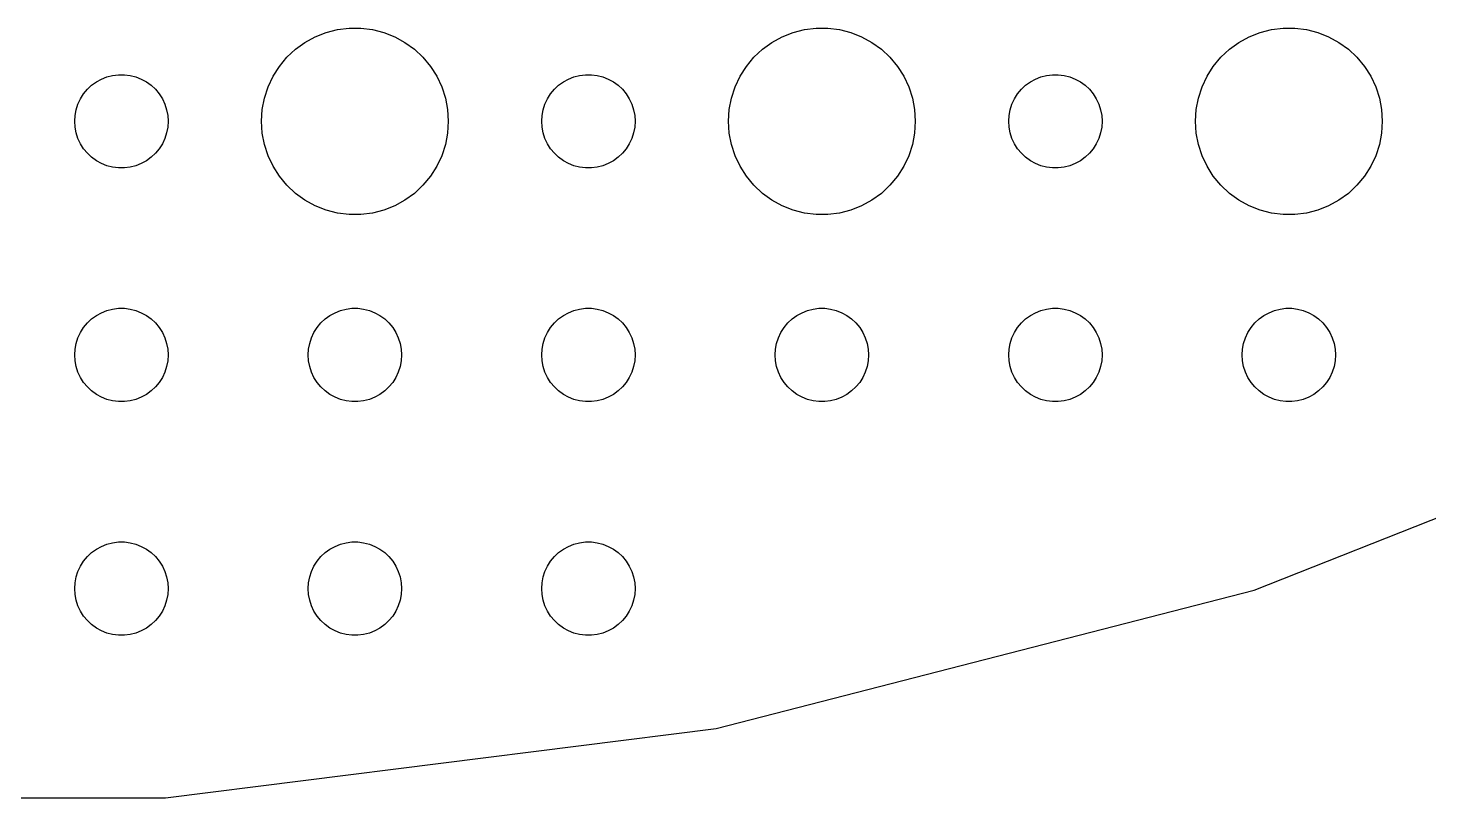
# Model space of a CAD drawing. Header units: metres. Extents: x -142 to 142, y -142 to 142.
# Drawn here: x 4.5 to 49.5, y -141.72 to -117.01 of the extents above; entities that cross this region are included whole.
import ezdxf

# ---------------------------------------------------------------- set-up
doc = ezdxf.new("R2010")
doc.units = ezdxf.units.M

msp = doc.modelspace()

# ---------------------------------------------------------------- linework, layer by layer
for p, q in [((13.3925, -117.467), (13.7227, -117.286)), ((13.7227, -117.286), (14.0729, -117.147)), ((14.0729, -117.147), (14.4379, -117.053)), ((14.4379, -117.053), (14.8116, -117.006)), ((14.8116, -117.006), (15.1884, -117.006)), ((15.1884, -117.006), (15.5621, -117.053)), ((15.5621, -117.053), (15.927, -117.147)), ((15.927, -117.147), (16.2773, -117.286)), ((16.2773, -117.286), (16.6075, -117.467)), ((28.3925, -117.467), (28.7227, -117.286)), ((28.7227, -117.286), (29.0729, -117.147)), ((29.0729, -117.147), (29.4379, -117.053)), ((29.4379, -117.053), (29.8116, -117.006)), ((29.8116, -117.006), (30.1884, -117.006)), ((30.1884, -117.006), (30.5621, -117.053)), ((30.5621, -117.053), (30.927, -117.147)), ((30.927, -117.147), (31.2773, -117.286)), ((31.2773, -117.286), (31.6075, -117.467)), ((43.3925, -117.467), (43.7227, -117.286)), ((43.7227, -117.286), (44.0729, -117.147)), ((44.0729, -117.147), (44.4379, -117.053)), ((44.4379, -117.053), (44.8116, -117.006)), ((44.8116, -117.006), (45.1884, -117.006)), ((45.1884, -117.006), (45.5621, -117.053)), ((45.5621, -117.053), (45.927, -117.147)), ((45.927, -117.147), (46.2773, -117.286)), ((46.2773, -117.286), (46.6075, -117.467)), ((12.8131, -117.946), (13.0877, -117.688)), ((13.0877, -117.688), (13.3925, -117.467)), ((16.6075, -117.467), (16.9123, -117.688)), ((16.9123, -117.688), (17.1869, -117.946)), ((27.8131, -117.946), (28.0877, -117.688)), ((28.0877, -117.688), (28.3925, -117.467)), ((31.6075, -117.467), (31.9123, -117.688)), ((31.9123, -117.688), (32.1869, -117.946)), ((42.8131, -117.946), (43.0877, -117.688)), ((43.0877, -117.688), (43.3925, -117.467)), ((46.6075, -117.467), (46.9123, -117.688)), ((46.9123, -117.688), (47.1869, -117.946)), ((12.3711, -118.555), (12.5729, -118.237)), ((12.5729, -118.237), (12.8131, -117.946)), ((17.1869, -117.946), (17.427, -118.237)), ((17.427, -118.237), (17.6289, -118.555)), ((27.3711, -118.555), (27.5729, -118.237)), ((27.5729, -118.237), (27.8131, -117.946)), ((32.1869, -117.946), (32.427, -118.237)), ((32.427, -118.237), (32.6289, -118.555)), ((42.3711, -118.555), (42.5729, -118.237)), ((42.5729, -118.237), (42.8131, -117.946)), ((47.1869, -117.946), (47.427, -118.237)), ((47.427, -118.237), (47.6289, -118.555)), ((6.54385, -118.844), (6.69626, -118.734)), ((6.69626, -118.734), (6.86133, -118.643)), ((6.86133, -118.643), (7.03647, -118.573)), ((7.03647, -118.573), (7.21892, -118.527)), ((7.21892, -118.527), (7.40581, -118.503)), ((7.40581, -118.503), (7.59418, -118.503)), ((7.59418, -118.503), (7.78107, -118.527)), ((7.78107, -118.527), (7.96352, -118.573)), ((7.96352, -118.573), (8.13866, -118.643)), ((8.13866, -118.643), (8.30373, -118.734)), ((8.30373, -118.734), (8.45613, -118.844)), ((12.2107, -118.896), (12.3711, -118.555)), ((17.6289, -118.555), (17.7893, -118.896)), ((21.5439, -118.844), (21.6963, -118.734)), ((21.6963, -118.734), (21.8613, -118.643)), ((21.8613, -118.643), (22.0365, -118.573)), ((22.0365, -118.573), (22.2189, -118.527)), ((22.2189, -118.527), (22.4058, -118.503)), ((22.4058, -118.503), (22.5942, -118.503)), ((22.5942, -118.503), (22.7811, -118.527)), ((22.7811, -118.527), (22.9635, -118.573)), ((22.9635, -118.573), (23.1387, -118.643)), ((23.1387, -118.643), (23.3037, -118.734)), ((23.3037, -118.734), (23.4561, -118.844)), ((27.2107, -118.896), (27.3711, -118.555)), ((32.6289, -118.555), (32.7893, -118.896)), ((36.5439, -118.844), (36.6963, -118.734)), ((36.6963, -118.734), (36.8613, -118.643)), ((36.8613, -118.643), (37.0365, -118.573)), ((37.0365, -118.573), (37.2189, -118.527)), ((37.2189, -118.527), (37.4058, -118.503)), ((37.4058, -118.503), (37.5942, -118.503)), ((37.5942, -118.503), (37.7811, -118.527)), ((37.7811, -118.527), (37.9635, -118.573)), ((37.9635, -118.573), (38.1387, -118.643)), ((38.1387, -118.643), (38.3037, -118.734)), ((38.3037, -118.734), (38.4561, -118.844)), ((42.2107, -118.896), (42.3711, -118.555)), ((47.6289, -118.555), (47.7893, -118.896)), ((6.18553, -119.277), (6.28647, -119.118)), ((6.28647, -119.118), (6.40654, -118.973)), ((6.40654, -118.973), (6.54385, -118.844)), ((8.45613, -118.844), (8.59344, -118.973)), ((8.59344, -118.973), (8.71352, -119.118)), ((8.71352, -119.118), (8.81445, -119.277)), ((12.0942, -119.254), (12.2107, -118.896)), ((17.7893, -118.896), (17.9057, -119.254)), ((21.1855, -119.277), (21.2865, -119.118)), ((21.2865, -119.118), (21.4065, -118.973)), ((21.4065, -118.973), (21.5439, -118.844)), ((23.4561, -118.844), (23.5934, -118.973)), ((23.5934, -118.973), (23.7135, -119.118)), ((23.7135, -119.118), (23.8145, -119.277)), ((27.0942, -119.254), (27.2107, -118.896)), ((32.7893, -118.896), (32.9057, -119.254)), ((36.1855, -119.277), (36.2865, -119.118)), ((36.2865, -119.118), (36.4065, -118.973)), ((36.4065, -118.973), (36.5439, -118.844)), ((38.4561, -118.844), (38.5934, -118.973)), ((38.5934, -118.973), (38.7135, -119.118)), ((38.7135, -119.118), (38.8145, -119.277)), ((42.0942, -119.254), (42.2107, -118.896)), ((47.7893, -118.896), (47.9057, -119.254)), ((6.01183, -119.812), (6.04712, -119.627)), ((6.04712, -119.627), (6.10533, -119.448)), ((6.10533, -119.448), (6.18553, -119.277)), ((8.81445, -119.277), (8.89465, -119.448)), ((8.89465, -119.448), (8.95287, -119.627)), ((8.95287, -119.627), (8.98816, -119.812)), ((12, -120), (12.0237, -119.624)), ((12.0237, -119.624), (12.0942, -119.254)), ((17.9057, -119.254), (17.9763, -119.624)), ((17.9763, -119.624), (18, -120)), ((21.0118, -119.812), (21.0471, -119.627)), ((21.0471, -119.627), (21.1053, -119.448)), ((21.1053, -119.448), (21.1855, -119.277)), ((23.8145, -119.277), (23.8947, -119.448)), ((23.8947, -119.448), (23.9529, -119.627)), ((23.9529, -119.627), (23.9882, -119.812)), ((27, -120), (27.0237, -119.624)), ((27.0237, -119.624), (27.0942, -119.254)), ((32.9057, -119.254), (32.9763, -119.624)), ((32.9763, -119.624), (33, -120)), ((36.0118, -119.812), (36.0471, -119.627)), ((36.0471, -119.627), (36.1053, -119.448)), ((36.1053, -119.448), (36.1855, -119.277)), ((38.8145, -119.277), (38.8947, -119.448)), ((38.8947, -119.448), (38.9529, -119.627)), ((38.9529, -119.627), (38.9882, -119.812)), ((42, -120), (42.0237, -119.624)), ((42.0237, -119.624), (42.0942, -119.254)), ((47.9057, -119.254), (47.9763, -119.624)), ((47.9763, -119.624), (48, -120)), ((6, -120), (6.01183, -119.812)), ((6.01183, -120.188), (6, -120)), ((8.98816, -119.812), (9, -120)), ((9, -120), (8.98816, -120.188)), ((12.0237, -120.376), (12, -120)), ((18, -120), (17.9763, -120.376)), ((21, -120), (21.0118, -119.812)), ((21.0118, -120.188), (21, -120)), ((23.9882, -119.812), (24, -120)), ((24, -120), (23.9882, -120.188)), ((27.0237, -120.376), (27, -120)), ((33, -120), (32.9763, -120.376)), ((36, -120), (36.0118, -119.812)), ((36.0118, -120.188), (36, -120)), ((38.9882, -119.812), (39, -120)), ((39, -120), (38.9882, -120.188)), ((42.0237, -120.376), (42, -120)), ((48, -120), (47.9763, -120.376)), ((6.04712, -120.373), (6.01183, -120.188)), ((6.10533, -120.552), (6.04712, -120.373)), ((6.18553, -120.723), (6.10533, -120.552)), ((8.89465, -120.552), (8.81445, -120.723)), ((8.95287, -120.373), (8.89465, -120.552)), ((8.98816, -120.188), (8.95287, -120.373)), ((12.0942, -120.746), (12.0237, -120.376)), ((17.9763, -120.376), (17.9057, -120.746)), ((21.0471, -120.373), (21.0118, -120.188)), ((21.1053, -120.552), (21.0471, -120.373)), ((21.1855, -120.723), (21.1053, -120.552)), ((23.8947, -120.552), (23.8145, -120.723)), ((23.9529, -120.373), (23.8947, -120.552)), ((23.9882, -120.188), (23.9529, -120.373)), ((27.0942, -120.746), (27.0237, -120.376)), ((32.9763, -120.376), (32.9057, -120.746)), ((36.0471, -120.373), (36.0118, -120.188)), ((36.1053, -120.552), (36.0471, -120.373)), ((36.1855, -120.723), (36.1053, -120.552)), ((38.8947, -120.552), (38.8145, -120.723)), ((38.9529, -120.373), (38.8947, -120.552)), ((38.9882, -120.188), (38.9529, -120.373)), ((42.0942, -120.746), (42.0237, -120.376)), ((47.9763, -120.376), (47.9057, -120.746)), ((6.28647, -120.882), (6.18553, -120.723)), ((6.40654, -121.027), (6.28647, -120.882)), ((6.54385, -121.156), (6.40654, -121.027)), ((8.59344, -121.027), (8.45613, -121.156)), ((8.71352, -120.882), (8.59344, -121.027)), ((8.81445, -120.723), (8.71352, -120.882)), ((12.2107, -121.104), (12.0942, -120.746)), ((17.9057, -120.746), (17.7893, -121.104)), ((21.2865, -120.882), (21.1855, -120.723)), ((21.4065, -121.027), (21.2865, -120.882)), ((21.5439, -121.156), (21.4065, -121.027)), ((23.5934, -121.027), (23.4561, -121.156)), ((23.7135, -120.882), (23.5934, -121.027)), ((23.8145, -120.723), (23.7135, -120.882)), ((27.2107, -121.104), (27.0942, -120.746)), ((32.9057, -120.746), (32.7893, -121.104)), ((36.2865, -120.882), (36.1855, -120.723)), ((36.4065, -121.027), (36.2865, -120.882)), ((36.5439, -121.156), (36.4065, -121.027)), ((38.5934, -121.027), (38.4561, -121.156)), ((38.7135, -120.882), (38.5934, -121.027)), ((38.8145, -120.723), (38.7135, -120.882)), ((42.2107, -121.104), (42.0942, -120.746)), ((47.9057, -120.746), (47.7893, -121.104)), ((6.69626, -121.266), (6.54385, -121.156)), ((6.86133, -121.357), (6.69626, -121.266)), ((7.03647, -121.427), (6.86133, -121.357)), ((7.21892, -121.473), (7.03647, -121.427)), ((7.40581, -121.497), (7.21892, -121.473)), ((7.59418, -121.497), (7.40581, -121.497)), ((7.78107, -121.473), (7.59418, -121.497)), ((7.96352, -121.427), (7.78107, -121.473)), ((8.13866, -121.357), (7.96352, -121.427)), ((8.30373, -121.266), (8.13866, -121.357)), ((8.45613, -121.156), (8.30373, -121.266)), ((12.3711, -121.445), (12.2107, -121.104)), ((12.5729, -121.763), (12.3711, -121.445)), ((17.6289, -121.445), (17.427, -121.763)), ((17.7893, -121.104), (17.6289, -121.445)), ((21.6963, -121.266), (21.5439, -121.156)), ((21.8613, -121.357), (21.6963, -121.266)), ((22.0365, -121.427), (21.8613, -121.357)), ((22.2189, -121.473), (22.0365, -121.427)), ((22.4058, -121.497), (22.2189, -121.473)), ((22.5942, -121.497), (22.4058, -121.497)), ((22.7811, -121.473), (22.5942, -121.497)), ((22.9635, -121.427), (22.7811, -121.473)), ((23.1387, -121.357), (22.9635, -121.427)), ((23.3037, -121.266), (23.1387, -121.357)), ((23.4561, -121.156), (23.3037, -121.266)), ((27.3711, -121.445), (27.2107, -121.104)), ((27.5729, -121.763), (27.3711, -121.445)), ((32.6289, -121.445), (32.427, -121.763)), ((32.7893, -121.104), (32.6289, -121.445)), ((36.6963, -121.266), (36.5439, -121.156)), ((36.8613, -121.357), (36.6963, -121.266)), ((37.0365, -121.427), (36.8613, -121.357)), ((37.2189, -121.473), (37.0365, -121.427)), ((37.4058, -121.497), (37.2189, -121.473)), ((37.5942, -121.497), (37.4058, -121.497)), ((37.7811, -121.473), (37.5942, -121.497)), ((37.9635, -121.427), (37.7811, -121.473)), ((38.1387, -121.357), (37.9635, -121.427)), ((38.3037, -121.266), (38.1387, -121.357)), ((38.4561, -121.156), (38.3037, -121.266)), ((42.3711, -121.445), (42.2107, -121.104)), ((42.5729, -121.763), (42.3711, -121.445)), ((47.6289, -121.445), (47.427, -121.763)), ((47.7893, -121.104), (47.6289, -121.445)), ((12.8131, -122.054), (12.5729, -121.763)), ((17.427, -121.763), (17.1869, -122.054)), ((27.8131, -122.054), (27.5729, -121.763)), ((32.427, -121.763), (32.1869, -122.054)), ((42.8131, -122.054), (42.5729, -121.763)), ((47.427, -121.763), (47.1869, -122.054)), ((13.0877, -122.312), (12.8131, -122.054)), ((13.3925, -122.533), (13.0877, -122.312)), ((16.9123, -122.312), (16.6075, -122.533)), ((17.1869, -122.054), (16.9123, -122.312)), ((28.0877, -122.312), (27.8131, -122.054)), ((28.3925, -122.533), (28.0877, -122.312)), ((31.9123, -122.312), (31.6075, -122.533)), ((32.1869, -122.054), (31.9123, -122.312)), ((43.0877, -122.312), (42.8131, -122.054)), ((43.3925, -122.533), (43.0877, -122.312)), ((46.9123, -122.312), (46.6075, -122.533)), ((47.1869, -122.054), (46.9123, -122.312)), ((13.7227, -122.714), (13.3925, -122.533)), ((14.0729, -122.853), (13.7227, -122.714)), ((16.2773, -122.714), (15.927, -122.853)), ((16.6075, -122.533), (16.2773, -122.714)), ((28.7227, -122.714), (28.3925, -122.533)), ((29.0729, -122.853), (28.7227, -122.714)), ((31.2773, -122.714), (30.927, -122.853)), ((31.6075, -122.533), (31.2773, -122.714)), ((43.7227, -122.714), (43.3925, -122.533)), ((44.0729, -122.853), (43.7227, -122.714)), ((46.2773, -122.714), (45.927, -122.853)), ((46.6075, -122.533), (46.2773, -122.714)), ((14.4379, -122.947), (14.0729, -122.853)), ((14.8116, -122.994), (14.4379, -122.947)), ((15.1884, -122.994), (14.8116, -122.994)), ((15.5621, -122.947), (15.1884, -122.994)), ((15.927, -122.853), (15.5621, -122.947)), ((29.4379, -122.947), (29.0729, -122.853)), ((29.8116, -122.994), (29.4379, -122.947)), ((30.1884, -122.994), (29.8116, -122.994)), ((30.5621, -122.947), (30.1884, -122.994)), ((30.927, -122.853), (30.5621, -122.947)), ((44.4379, -122.947), (44.0729, -122.853)), ((44.8116, -122.994), (44.4379, -122.947)), ((45.1884, -122.994), (44.8116, -122.994)), ((45.5621, -122.947), (45.1884, -122.994)), ((45.927, -122.853), (45.5621, -122.947)), ((6.40654, -126.473), (6.54385, -126.344)), ((6.54385, -126.344), (6.69626, -126.234)), ((6.69626, -126.234), (6.86133, -126.143)), ((6.86133, -126.143), (7.03647, -126.073)), ((7.03647, -126.073), (7.21892, -126.027)), ((7.21892, -126.027), (7.40581, -126.003)), ((7.40581, -126.003), (7.59418, -126.003)), ((7.59418, -126.003), (7.78107, -126.027)), ((7.78107, -126.027), (7.96352, -126.073)), ((7.96352, -126.073), (8.13866, -126.143)), ((8.13866, -126.143), (8.30373, -126.234)), ((8.30373, -126.234), (8.45613, -126.344)), ((8.45613, -126.344), (8.59344, -126.473)), ((13.9065, -126.473), (14.0439, -126.344)), ((14.0439, -126.344), (14.1963, -126.234)), ((14.1963, -126.234), (14.3613, -126.143)), ((14.3613, -126.143), (14.5365, -126.073)), ((14.5365, -126.073), (14.7189, -126.027)), ((14.7189, -126.027), (14.9058, -126.003)), ((14.9058, -126.003), (15.0942, -126.003)), ((15.0942, -126.003), (15.2811, -126.027)), ((15.2811, -126.027), (15.4635, -126.073)), ((15.4635, -126.073), (15.6387, -126.143)), ((15.6387, -126.143), (15.8037, -126.234)), ((15.8037, -126.234), (15.9561, -126.344)), ((15.9561, -126.344), (16.0934, -126.473)), ((21.4065, -126.473), (21.5439, -126.344)), ((21.5439, -126.344), (21.6963, -126.234)), ((21.6963, -126.234), (21.8613, -126.143)), ((21.8613, -126.143), (22.0365, -126.073)), ((22.0365, -126.073), (22.2189, -126.027)), ((22.2189, -126.027), (22.4058, -126.003)), ((22.4058, -126.003), (22.5942, -126.003)), ((22.5942, -126.003), (22.7811, -126.027)), ((22.7811, -126.027), (22.9635, -126.073)), ((22.9635, -126.073), (23.1387, -126.143)), ((23.1387, -126.143), (23.3037, -126.234)), ((23.3037, -126.234), (23.4561, -126.344)), ((23.4561, -126.344), (23.5934, -126.473)), ((28.9065, -126.473), (29.0439, -126.344)), ((29.0439, -126.344), (29.1963, -126.234)), ((29.1963, -126.234), (29.3613, -126.143)), ((29.3613, -126.143), (29.5365, -126.073)), ((29.5365, -126.073), (29.7189, -126.027)), ((29.7189, -126.027), (29.9058, -126.003)), ((29.9058, -126.003), (30.0942, -126.003)), ((30.0942, -126.003), (30.2811, -126.027)), ((30.2811, -126.027), (30.4635, -126.073)), ((30.4635, -126.073), (30.6387, -126.143)), ((30.6387, -126.143), (30.8037, -126.234)), ((30.8037, -126.234), (30.9561, -126.344)), ((30.9561, -126.344), (31.0934, -126.473)), ((36.4065, -126.473), (36.5439, -126.344)), ((36.5439, -126.344), (36.6963, -126.234)), ((36.6963, -126.234), (36.8613, -126.143)), ((36.8613, -126.143), (37.0365, -126.073)), ((37.0365, -126.073), (37.2189, -126.027)), ((37.2189, -126.027), (37.4058, -126.003)), ((37.4058, -126.003), (37.5942, -126.003)), ((37.5942, -126.003), (37.7811, -126.027)), ((37.7811, -126.027), (37.9635, -126.073)), ((37.9635, -126.073), (38.1387, -126.143)), ((38.1387, -126.143), (38.3037, -126.234)), ((38.3037, -126.234), (38.4561, -126.344)), ((38.4561, -126.344), (38.5934, -126.473)), ((43.9065, -126.473), (44.0439, -126.344)), ((44.0439, -126.344), (44.1963, -126.234)), ((44.1963, -126.234), (44.3613, -126.143)), ((44.3613, -126.143), (44.5365, -126.073)), ((44.5365, -126.073), (44.7189, -126.027)), ((44.7189, -126.027), (44.9058, -126.003)), ((44.9058, -126.003), (45.0942, -126.003)), ((45.0942, -126.003), (45.2811, -126.027)), ((45.2811, -126.027), (45.4635, -126.073)), ((45.4635, -126.073), (45.6387, -126.143)), ((45.6387, -126.143), (45.8037, -126.234)), ((45.8037, -126.234), (45.9561, -126.344)), ((45.9561, -126.344), (46.0934, -126.473)), ((6.10533, -126.948), (6.18553, -126.777)), ((6.18553, -126.777), (6.28647, -126.618)), ((6.28647, -126.618), (6.40654, -126.473)), ((8.59344, -126.473), (8.71352, -126.618)), ((8.71352, -126.618), (8.81445, -126.777)), ((8.81445, -126.777), (8.89465, -126.948)), ((13.6053, -126.948), (13.6855, -126.777)), ((13.6855, -126.777), (13.7865, -126.618)), ((13.7865, -126.618), (13.9065, -126.473)), ((16.0934, -126.473), (16.2135, -126.618)), ((16.2135, -126.618), (16.3145, -126.777)), ((16.3145, -126.777), (16.3947, -126.948)), ((21.1053, -126.948), (21.1855, -126.777)), ((21.1855, -126.777), (21.2865, -126.618)), ((21.2865, -126.618), (21.4065, -126.473)), ((23.5934, -126.473), (23.7135, -126.618)), ((23.7135, -126.618), (23.8145, -126.777)), ((23.8145, -126.777), (23.8947, -126.948)), ((28.6053, -126.948), (28.6855, -126.777)), ((28.6855, -126.777), (28.7865, -126.618)), ((28.7865, -126.618), (28.9065, -126.473)), ((31.0934, -126.473), (31.2135, -126.618)), ((31.2135, -126.618), (31.3145, -126.777)), ((31.3145, -126.777), (31.3947, -126.948)), ((36.1053, -126.948), (36.1855, -126.777)), ((36.1855, -126.777), (36.2865, -126.618)), ((36.2865, -126.618), (36.4065, -126.473)), ((38.5934, -126.473), (38.7135, -126.618)), ((38.7135, -126.618), (38.8145, -126.777)), ((38.8145, -126.777), (38.8947, -126.948)), ((43.6053, -126.948), (43.6855, -126.777)), ((43.6855, -126.777), (43.7865, -126.618)), ((43.7865, -126.618), (43.9065, -126.473)), ((46.0934, -126.473), (46.2135, -126.618)), ((46.2135, -126.618), (46.3145, -126.777)), ((46.3145, -126.777), (46.3947, -126.948)), ((6, -127.5), (6.01183, -127.312)), ((6.01183, -127.312), (6.04712, -127.127)), ((6.04712, -127.127), (6.10533, -126.948)), ((8.89465, -126.948), (8.95287, -127.127)), ((8.95287, -127.127), (8.98816, -127.312)), ((8.98816, -127.312), (9, -127.5)), ((13.5, -127.5), (13.5118, -127.312)), ((13.5118, -127.312), (13.5471, -127.127)), ((13.5471, -127.127), (13.6053, -126.948)), ((16.3947, -126.948), (16.4529, -127.127)), ((16.4529, -127.127), (16.4882, -127.312)), ((16.4882, -127.312), (16.5, -127.5)), ((21, -127.5), (21.0118, -127.312)), ((21.0118, -127.312), (21.0471, -127.127)), ((21.0471, -127.127), (21.1053, -126.948)), ((23.8947, -126.948), (23.9529, -127.127)), ((23.9529, -127.127), (23.9882, -127.312)), ((23.9882, -127.312), (24, -127.5)), ((28.5, -127.5), (28.5118, -127.312)), ((28.5118, -127.312), (28.5471, -127.127)), ((28.5471, -127.127), (28.6053, -126.948)), ((31.3947, -126.948), (31.4529, -127.127)), ((31.4529, -127.127), (31.4882, -127.312)), ((31.4882, -127.312), (31.5, -127.5)), ((36, -127.5), (36.0118, -127.312)), ((36.0118, -127.312), (36.0471, -127.127)), ((36.0471, -127.127), (36.1053, -126.948)), ((38.8947, -126.948), (38.9529, -127.127)), ((38.9529, -127.127), (38.9882, -127.312)), ((38.9882, -127.312), (39, -127.5)), ((43.5, -127.5), (43.5118, -127.312)), ((43.5118, -127.312), (43.5471, -127.127)), ((43.5471, -127.127), (43.6053, -126.948)), ((46.3947, -126.948), (46.4529, -127.127)), ((46.4529, -127.127), (46.4882, -127.312)), ((46.4882, -127.312), (46.5, -127.5)), ((6.01183, -127.688), (6, -127.5)), ((6.04712, -127.873), (6.01183, -127.688)), ((8.98816, -127.688), (8.95287, -127.873)), ((9, -127.5), (8.98816, -127.688)), ((13.5118, -127.688), (13.5, -127.5)), ((13.5471, -127.873), (13.5118, -127.688)), ((16.4882, -127.688), (16.4529, -127.873)), ((16.5, -127.5), (16.4882, -127.688)), ((21.0118, -127.688), (21, -127.5)), ((21.0471, -127.873), (21.0118, -127.688)), ((23.9882, -127.688), (23.9529, -127.873)), ((24, -127.5), (23.9882, -127.688)), ((28.5118, -127.688), (28.5, -127.5)), ((28.5471, -127.873), (28.5118, -127.688)), ((31.4882, -127.688), (31.4529, -127.873)), ((31.5, -127.5), (31.4882, -127.688)), ((36.0118, -127.688), (36, -127.5)), ((36.0471, -127.873), (36.0118, -127.688)), ((38.9882, -127.688), (38.9529, -127.873)), ((39, -127.5), (38.9882, -127.688)), ((43.5118, -127.688), (43.5, -127.5)), ((43.5471, -127.873), (43.5118, -127.688)), ((46.4882, -127.688), (46.4529, -127.873)), ((46.5, -127.5), (46.4882, -127.688)), ((6.10533, -128.052), (6.04712, -127.873)), ((6.18553, -128.223), (6.10533, -128.052)), ((6.28647, -128.382), (6.18553, -128.223)), ((8.81445, -128.223), (8.71352, -128.382)), ((8.89465, -128.052), (8.81445, -128.223)), ((8.95287, -127.873), (8.89465, -128.052)), ((13.6053, -128.052), (13.5471, -127.873)), ((13.6855, -128.223), (13.6053, -128.052)), ((13.7865, -128.382), (13.6855, -128.223)), ((16.3145, -128.223), (16.2135, -128.382)), ((16.3947, -128.052), (16.3145, -128.223)), ((16.4529, -127.873), (16.3947, -128.052)), ((21.1053, -128.052), (21.0471, -127.873)), ((21.1855, -128.223), (21.1053, -128.052)), ((21.2865, -128.382), (21.1855, -128.223)), ((23.8145, -128.223), (23.7135, -128.382)), ((23.8947, -128.052), (23.8145, -128.223)), ((23.9529, -127.873), (23.8947, -128.052)), ((28.6053, -128.052), (28.5471, -127.873)), ((28.6855, -128.223), (28.6053, -128.052)), ((28.7865, -128.382), (28.6855, -128.223)), ((31.3145, -128.223), (31.2135, -128.382)), ((31.3947, -128.052), (31.3145, -128.223)), ((31.4529, -127.873), (31.3947, -128.052)), ((36.1053, -128.052), (36.0471, -127.873)), ((36.1855, -128.223), (36.1053, -128.052)), ((36.2865, -128.382), (36.1855, -128.223)), ((38.8145, -128.223), (38.7135, -128.382)), ((38.8947, -128.052), (38.8145, -128.223)), ((38.9529, -127.873), (38.8947, -128.052)), ((43.6053, -128.052), (43.5471, -127.873)), ((43.6855, -128.223), (43.6053, -128.052)), ((43.7865, -128.382), (43.6855, -128.223)), ((46.3145, -128.223), (46.2135, -128.382)), ((46.3947, -128.052), (46.3145, -128.223)), ((46.4529, -127.873), (46.3947, -128.052)), ((6.40654, -128.527), (6.28647, -128.382)), ((6.54385, -128.656), (6.40654, -128.527)), ((6.69626, -128.766), (6.54385, -128.656)), ((8.45613, -128.656), (8.30373, -128.766)), ((8.59344, -128.527), (8.45613, -128.656)), ((8.71352, -128.382), (8.59344, -128.527)), ((13.9065, -128.527), (13.7865, -128.382)), ((14.0439, -128.656), (13.9065, -128.527)), ((14.1963, -128.766), (14.0439, -128.656)), ((15.9561, -128.656), (15.8037, -128.766)), ((16.0934, -128.527), (15.9561, -128.656)), ((16.2135, -128.382), (16.0934, -128.527)), ((21.4065, -128.527), (21.2865, -128.382)), ((21.5439, -128.656), (21.4065, -128.527)), ((21.6963, -128.766), (21.5439, -128.656)), ((23.4561, -128.656), (23.3037, -128.766)), ((23.5934, -128.527), (23.4561, -128.656)), ((23.7135, -128.382), (23.5934, -128.527)), ((28.9065, -128.527), (28.7865, -128.382)), ((29.0439, -128.656), (28.9065, -128.527)), ((29.1963, -128.766), (29.0439, -128.656)), ((30.9561, -128.656), (30.8037, -128.766)), ((31.0934, -128.527), (30.9561, -128.656)), ((31.2135, -128.382), (31.0934, -128.527)), ((36.4065, -128.527), (36.2865, -128.382)), ((36.5439, -128.656), (36.4065, -128.527)), ((36.6963, -128.766), (36.5439, -128.656)), ((38.4561, -128.656), (38.3037, -128.766)), ((38.5934, -128.527), (38.4561, -128.656)), ((38.7135, -128.382), (38.5934, -128.527)), ((43.9065, -128.527), (43.7865, -128.382)), ((43.8804, -135.05), (60.4606, -128.485)), ((44.0439, -128.656), (43.9065, -128.527)), ((44.1963, -128.766), (44.0439, -128.656)), ((45.9561, -128.656), (45.8037, -128.766)), ((46.0934, -128.527), (45.9561, -128.656)), ((46.2135, -128.382), (46.0934, -128.527)), ((6.86133, -128.857), (6.69626, -128.766)), ((7.03647, -128.927), (6.86133, -128.857)), ((7.21892, -128.973), (7.03647, -128.927)), ((7.40581, -128.997), (7.21892, -128.973)), ((7.59418, -128.997), (7.40581, -128.997)), ((7.78107, -128.973), (7.59418, -128.997)), ((7.96352, -128.927), (7.78107, -128.973)), ((8.13866, -128.857), (7.96352, -128.927)), ((8.30373, -128.766), (8.13866, -128.857)), ((14.3613, -128.857), (14.1963, -128.766)), ((14.5365, -128.927), (14.3613, -128.857)), ((14.7189, -128.973), (14.5365, -128.927)), ((14.9058, -128.997), (14.7189, -128.973)), ((15.0942, -128.997), (14.9058, -128.997)), ((15.2811, -128.973), (15.0942, -128.997)), ((15.4635, -128.927), (15.2811, -128.973)), ((15.6387, -128.857), (15.4635, -128.927)), ((15.8037, -128.766), (15.6387, -128.857)), ((21.8613, -128.857), (21.6963, -128.766)), ((22.0365, -128.927), (21.8613, -128.857)), ((22.2189, -128.973), (22.0365, -128.927)), ((22.4058, -128.997), (22.2189, -128.973)), ((22.5942, -128.997), (22.4058, -128.997)), ((22.7811, -128.973), (22.5942, -128.997)), ((22.9635, -128.927), (22.7811, -128.973)), ((23.1387, -128.857), (22.9635, -128.927)), ((23.3037, -128.766), (23.1387, -128.857)), ((29.3613, -128.857), (29.1963, -128.766)), ((29.5365, -128.927), (29.3613, -128.857)), ((29.7189, -128.973), (29.5365, -128.927)), ((29.9058, -128.997), (29.7189, -128.973)), ((30.0942, -128.997), (29.9058, -128.997)), ((30.2811, -128.973), (30.0942, -128.997)), ((30.4635, -128.927), (30.2811, -128.973)), ((30.6387, -128.857), (30.4635, -128.927)), ((30.8037, -128.766), (30.6387, -128.857)), ((36.8613, -128.857), (36.6963, -128.766)), ((37.0365, -128.927), (36.8613, -128.857)), ((37.2189, -128.973), (37.0365, -128.927)), ((37.4058, -128.997), (37.2189, -128.973)), ((37.5942, -128.997), (37.4058, -128.997)), ((37.7811, -128.973), (37.5942, -128.997)), ((37.9635, -128.927), (37.7811, -128.973)), ((38.1387, -128.857), (37.9635, -128.927)), ((38.3037, -128.766), (38.1387, -128.857)), ((44.3613, -128.857), (44.1963, -128.766)), ((44.5365, -128.927), (44.3613, -128.857)), ((44.7189, -128.973), (44.5365, -128.927)), ((44.9058, -128.997), (44.7189, -128.973)), ((45.0942, -128.997), (44.9058, -128.997)), ((45.2811, -128.973), (45.0942, -128.997)), ((45.4635, -128.927), (45.2811, -128.973)), ((45.6387, -128.857), (45.4635, -128.927)), ((45.8037, -128.766), (45.6387, -128.857)), ((6.69626, -133.734), (6.86133, -133.643)), ((6.86133, -133.643), (7.03647, -133.573)), ((7.03647, -133.573), (7.21892, -133.527)), ((7.21892, -133.527), (7.40581, -133.503)), ((7.40581, -133.503), (7.59418, -133.503)), ((7.59418, -133.503), (7.78107, -133.527)), ((7.78107, -133.527), (7.96352, -133.573)), ((7.96352, -133.573), (8.13866, -133.643)), ((8.13866, -133.643), (8.30373, -133.734)), ((14.1963, -133.734), (14.3613, -133.643)), ((14.3613, -133.643), (14.5365, -133.573)), ((14.5365, -133.573), (14.7189, -133.527)), ((14.7189, -133.527), (14.9058, -133.503)), ((14.9058, -133.503), (15.0942, -133.503)), ((15.0942, -133.503), (15.2811, -133.527)), ((15.2811, -133.527), (15.4635, -133.573)), ((15.4635, -133.573), (15.6387, -133.643)), ((15.6387, -133.643), (15.8037, -133.734)), ((21.6963, -133.734), (21.8613, -133.643)), ((21.8613, -133.643), (22.0365, -133.573)), ((22.0365, -133.573), (22.2189, -133.527)), ((22.2189, -133.527), (22.4058, -133.503)), ((22.4058, -133.503), (22.5942, -133.503)), ((22.5942, -133.503), (22.7811, -133.527)), ((22.7811, -133.527), (22.9635, -133.573)), ((22.9635, -133.573), (23.1387, -133.643)), ((23.1387, -133.643), (23.3037, -133.734)), ((6.28647, -134.118), (6.40654, -133.973)), ((6.40654, -133.973), (6.54385, -133.844)), ((6.54385, -133.844), (6.69626, -133.734)), ((8.30373, -133.734), (8.45613, -133.844)), ((8.45613, -133.844), (8.59344, -133.973)), ((8.59344, -133.973), (8.71352, -134.118)), ((13.7865, -134.118), (13.9065, -133.973)), ((13.9065, -133.973), (14.0439, -133.844)), ((14.0439, -133.844), (14.1963, -133.734)), ((15.8037, -133.734), (15.9561, -133.844)), ((15.9561, -133.844), (16.0934, -133.973)), ((16.0934, -133.973), (16.2135, -134.118)), ((21.2865, -134.118), (21.4065, -133.973)), ((21.4065, -133.973), (21.5439, -133.844)), ((21.5439, -133.844), (21.6963, -133.734)), ((23.3037, -133.734), (23.4561, -133.844)), ((23.4561, -133.844), (23.5934, -133.973)), ((23.5934, -133.973), (23.7135, -134.118)), ((6.04712, -134.627), (6.10533, -134.448)), ((6.10533, -134.448), (6.18553, -134.277)), ((6.18553, -134.277), (6.28647, -134.118)), ((8.71352, -134.118), (8.81445, -134.277)), ((8.81445, -134.277), (8.89465, -134.448)), ((8.89465, -134.448), (8.95287, -134.627)), ((13.5471, -134.627), (13.6053, -134.448)), ((13.6053, -134.448), (13.6855, -134.277)), ((13.6855, -134.277), (13.7865, -134.118)), ((16.2135, -134.118), (16.3145, -134.277)), ((16.3145, -134.277), (16.3947, -134.448)), ((16.3947, -134.448), (16.4529, -134.627)), ((21.0471, -134.627), (21.1053, -134.448)), ((21.1053, -134.448), (21.1855, -134.277)), ((21.1855, -134.277), (21.2865, -134.118)), ((23.7135, -134.118), (23.8145, -134.277)), ((23.8145, -134.277), (23.8947, -134.448)), ((23.8947, -134.448), (23.9529, -134.627)), ((6, -135), (6.01183, -134.812)), ((6.01183, -135.188), (6, -135)), ((6.01183, -134.812), (6.04712, -134.627)), ((8.95287, -134.627), (8.98816, -134.812)), ((8.98816, -134.812), (9, -135)), ((9, -135), (8.98816, -135.188)), ((13.5, -135), (13.5118, -134.812)), ((13.5118, -135.188), (13.5, -135)), ((13.5118, -134.812), (13.5471, -134.627)), ((16.4529, -134.627), (16.4882, -134.812)), ((16.4882, -134.812), (16.5, -135)), ((16.5, -135), (16.4882, -135.188)), ((21, -135), (21.0118, -134.812)), ((21.0118, -135.188), (21, -135)), ((21.0118, -134.812), (21.0471, -134.627)), ((23.9529, -134.627), (23.9882, -134.812)), ((23.9882, -134.812), (24, -135)), ((24, -135), (23.9882, -135.188)), ((6.04712, -135.373), (6.01183, -135.188)), ((6.10533, -135.552), (6.04712, -135.373)), ((8.95287, -135.373), (8.89465, -135.552)), ((8.98816, -135.188), (8.95287, -135.373)), ((13.5471, -135.373), (13.5118, -135.188)), ((13.6053, -135.552), (13.5471, -135.373)), ((16.4529, -135.373), (16.3947, -135.552)), ((16.4882, -135.188), (16.4529, -135.373)), ((21.0471, -135.373), (21.0118, -135.188)), ((21.1053, -135.552), (21.0471, -135.373)), ((23.9529, -135.373), (23.8947, -135.552)), ((23.9882, -135.188), (23.9529, -135.373)), ((26.6081, -139.485), (43.8804, -135.05)), ((6.18553, -135.723), (6.10533, -135.552)), ((6.28647, -135.882), (6.18553, -135.723)), ((6.40654, -136.027), (6.28647, -135.882)), ((8.71352, -135.882), (8.59344, -136.027)), ((8.81445, -135.723), (8.71352, -135.882)), ((8.89465, -135.552), (8.81445, -135.723)), ((13.6855, -135.723), (13.6053, -135.552)), ((13.7865, -135.882), (13.6855, -135.723)), ((13.9065, -136.027), (13.7865, -135.882)), ((16.2135, -135.882), (16.0934, -136.027)), ((16.3145, -135.723), (16.2135, -135.882)), ((16.3947, -135.552), (16.3145, -135.723)), ((21.1855, -135.723), (21.1053, -135.552)), ((21.2865, -135.882), (21.1855, -135.723)), ((21.4065, -136.027), (21.2865, -135.882)), ((23.7135, -135.882), (23.5934, -136.027)), ((23.8145, -135.723), (23.7135, -135.882)), ((23.8947, -135.552), (23.8145, -135.723)), ((6.54385, -136.156), (6.40654, -136.027)), ((6.69626, -136.266), (6.54385, -136.156)), ((6.86133, -136.357), (6.69626, -136.266)), ((8.30373, -136.266), (8.13866, -136.357)), ((8.45613, -136.156), (8.30373, -136.266)), ((8.59344, -136.027), (8.45613, -136.156)), ((14.0439, -136.156), (13.9065, -136.027)), ((14.1963, -136.266), (14.0439, -136.156)), ((14.3613, -136.357), (14.1963, -136.266)), ((15.8037, -136.266), (15.6387, -136.357)), ((15.9561, -136.156), (15.8037, -136.266)), ((16.0934, -136.027), (15.9561, -136.156)), ((21.5439, -136.156), (21.4065, -136.027)), ((21.6963, -136.266), (21.5439, -136.156)), ((21.8613, -136.357), (21.6963, -136.266)), ((23.3037, -136.266), (23.1387, -136.357)), ((23.4561, -136.156), (23.3037, -136.266)), ((23.5934, -136.027), (23.4561, -136.156)), ((7.03647, -136.427), (6.86133, -136.357)), ((7.21892, -136.473), (7.03647, -136.427)), ((7.40581, -136.497), (7.21892, -136.473)), ((7.59418, -136.497), (7.40581, -136.497)), ((7.78107, -136.473), (7.59418, -136.497)), ((7.96352, -136.427), (7.78107, -136.473)), ((8.13866, -136.357), (7.96352, -136.427)), ((14.5365, -136.427), (14.3613, -136.357)), ((14.7189, -136.473), (14.5365, -136.427)), ((14.9058, -136.497), (14.7189, -136.473)), ((15.0942, -136.497), (14.9058, -136.497)), ((15.2811, -136.473), (15.0942, -136.497)), ((15.4635, -136.427), (15.2811, -136.473)), ((15.6387, -136.357), (15.4635, -136.427)), ((22.0365, -136.427), (21.8613, -136.357)), ((22.2189, -136.473), (22.0365, -136.427)), ((22.4058, -136.497), (22.2189, -136.473)), ((22.5942, -136.497), (22.4058, -136.497)), ((22.7811, -136.473), (22.5942, -136.497)), ((22.9635, -136.427), (22.7811, -136.473)), ((23.1387, -136.357), (22.9635, -136.427)), ((8.91624, -141.72), (26.6081, -139.485)), ((-8.91624, -141.72), (8.91624, -141.72))]:
    msp.add_line(p, q)

doc.saveas('drawing.dxf')
